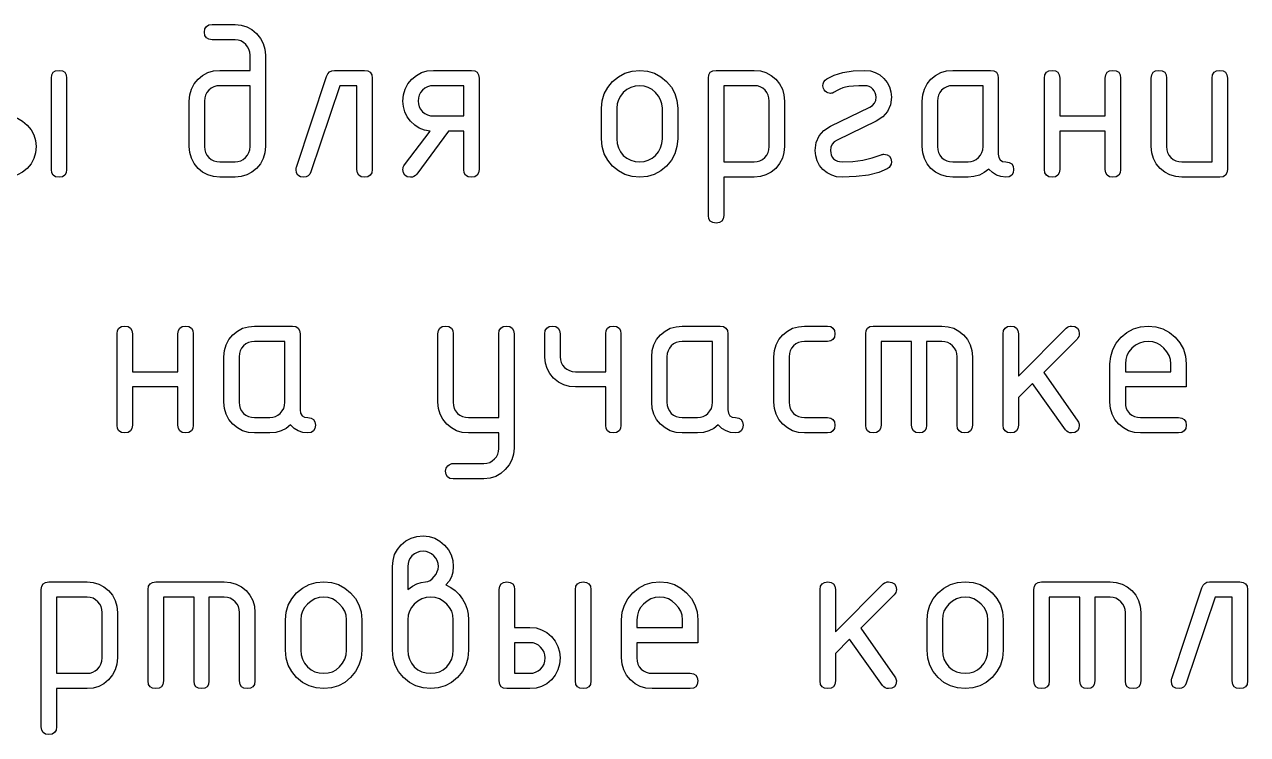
# Model space of a CAD drawing. Header units: millimetres. Extents: x 1 to 1188, y 1 to 840.
# Drawn here: x 1148.96 to 1166.58, y 36.24 to 46.47 of the extents above; entities that cross this region are included whole.
import ezdxf

# ---------------------------------------------------------------- set-up
doc = ezdxf.new("R2010")
doc.units = ezdxf.units.MM
doc.layers.add('GEOMETRY', color=7, linetype='Continuous')
doc.layers.add('TEXT_OUTLINE', color=7, linetype='Continuous')

msp = doc.modelspace()

# ---------------------------------------------------------------- linework, layer by layer
at = {"layer": 'GEOMETRY'}
for points in [[(1151.668, 46.466), (1151.999, 46.466)], [(1151.999, 46.245), (1151.668, 46.245)], [(1151.778, 45.804), (1152.213, 45.804), (1152.213, 46.025)], [(1152.434, 46.025), (1152.434, 44.708)], [(1153.428, 45.804), (1153.863, 45.804)], [(1154.857, 45.804), (1155.402, 45.804)], [(1158.926, 45.804), (1159.477, 45.804)], [(1162.335, 45.804), (1162.881, 45.804)], [(1149.352, 44.377), (1149.352, 45.694)], [(1149.572, 45.694), (1149.572, 44.377)], [(1152.882, 44.41), (1153.317, 45.716)], [(1153.973, 45.694), (1153.973, 44.377)], [(1155.513, 45.694), (1155.513, 44.377)], [(1158.815, 43.715), (1158.815, 45.694)], [(1162.991, 45.694), (1162.991, 44.597)], [(1163.655, 44.377), (1163.655, 45.694)], [(1163.876, 45.694), (1163.876, 45.148), (1164.532, 45.148), (1164.532, 45.694)], [(1164.752, 45.694), (1164.752, 44.377)], [(1165.195, 44.708), (1165.195, 45.694)], [(1165.415, 45.694), (1165.415, 44.708)], [(1165.636, 44.487), (1166.071, 44.487), (1166.071, 45.694)], [(1166.292, 45.694), (1166.292, 44.377)], [(1152.213, 44.708), (1152.213, 45.584), (1151.778, 45.584)], [(1153.753, 44.377), (1153.753, 45.584), (1153.505, 45.584), (1153.091, 44.344)], [(1154.857, 45.148), (1155.292, 45.148), (1155.292, 45.584), (1154.857, 45.584)], [(1159.036, 45.584), (1159.036, 44.487), (1159.477, 44.487)], [(1159.477, 45.584), (1159.036, 45.584)], [(1162.771, 45.584), (1162.335, 45.584)], [(1162.771, 44.708), (1162.771, 45.584)], [(1151.337, 44.708), (1151.337, 45.363)], [(1151.558, 45.363), (1151.558, 44.708)], [(1159.692, 44.708), (1159.692, 45.363)], [(1159.912, 45.363), (1159.912, 44.708)], [(1160.575, 45), (1161.143, 45.275)], [(1161.894, 44.708), (1161.894, 45.363)], [(1162.115, 45.363), (1162.115, 44.708)], [(1157.276, 44.818), (1157.276, 45.259)], [(1157.497, 45.259), (1157.497, 44.818)], [(1158.153, 44.818), (1158.153, 45.259)], [(1158.373, 45.259), (1158.373, 44.818)], [(1154.438, 44.443), (1154.807, 44.928)], [(1155.292, 44.377), (1155.292, 44.928), (1155.072, 44.928), (1154.614, 44.311)], [(1161.231, 45.071), (1160.669, 44.801)], [(1163.876, 44.928), (1163.876, 44.377)], [(1164.532, 44.377), (1164.532, 44.928), (1163.876, 44.928)], [(1151.778, 44.487), (1151.999, 44.487)], [(1162.335, 44.487), (1162.556, 44.487)], [(1151.999, 44.267), (1151.778, 44.267)], [(1159.477, 44.267), (1159.036, 44.267), (1159.036, 43.715)], [(1162.556, 44.267), (1162.335, 44.267)], [(1166.182, 44.267), (1165.636, 44.267)], [(1152.279, 42.121), (1152.825, 42.121)], [(1158.44, 42.121), (1158.986, 42.121)], [(1160.201, 42.121), (1160.532, 42.121)], [(1161.191, 42.121), (1162.178, 42.121)], [(1150.299, 40.694), (1150.299, 42.011)], [(1150.519, 42.011), (1150.519, 41.465), (1151.175, 41.465), (1151.175, 42.011)], [(1151.395, 42.011), (1151.395, 40.694)], [(1152.935, 42.011), (1152.935, 40.914)], [(1154.92, 41.025), (1154.92, 42.011)], [(1155.141, 42.011), (1155.141, 41.025)], [(1155.361, 40.804), (1155.797, 40.804), (1155.797, 42.011)], [(1156.017, 42.011), (1156.017, 40.363)], [(1156.459, 41.675), (1156.459, 42.011)], [(1156.68, 42.011), (1156.68, 41.68)], [(1156.9, 41.465), (1157.336, 41.465), (1157.336, 42.011)], [(1157.556, 42.011), (1157.556, 40.694)], [(1159.096, 42.011), (1159.096, 40.914)], [(1161.081, 40.694), (1161.081, 42.011)], [(1163.061, 40.694), (1163.061, 42.011)], [(1163.281, 41.399), (1163.97, 42.094)], [(1163.281, 42.011), (1163.281, 41.399)], [(1164.125, 41.934), (1163.645, 41.454), (1164.136, 40.754)], [(1152.714, 41.901), (1152.279, 41.901)], [(1152.714, 41.025), (1152.714, 41.901)], [(1158.875, 41.901), (1158.44, 41.901)], [(1158.875, 41.025), (1158.875, 41.901)], [(1160.532, 41.901), (1160.201, 41.901)], [(1161.742, 40.694), (1161.742, 41.901), (1161.302, 41.901), (1161.302, 40.694)], [(1162.178, 41.901), (1161.957, 41.901), (1161.957, 40.694)], [(1151.838, 41.025), (1151.838, 41.68)], [(1152.058, 41.68), (1152.058, 41.025)], [(1157.999, 41.025), (1157.999, 41.68)], [(1158.219, 41.68), (1158.219, 41.025)], [(1159.76, 41.025), (1159.76, 41.68)], [(1159.981, 41.68), (1159.981, 41.025)], [(1162.398, 40.694), (1162.398, 41.68)], [(1162.619, 41.68), (1162.619, 40.694)], [(1164.6, 41.025), (1164.6, 41.576)], [(1164.821, 41.576), (1164.821, 41.465), (1165.477, 41.465), (1165.477, 41.576)], [(1165.697, 41.576), (1165.697, 41.245), (1164.821, 41.245)], [(1150.519, 41.245), (1150.519, 40.694)], [(1151.175, 40.694), (1151.175, 41.245), (1150.519, 41.245)], [(1157.336, 40.694), (1157.336, 41.245), (1156.9, 41.245)], [(1163.959, 40.628), (1163.485, 41.295), (1163.281, 41.091), (1163.281, 40.694)], [(1164.821, 41.245), (1164.821, 41.025)], [(1152.279, 40.804), (1152.499, 40.804)], [(1158.44, 40.804), (1158.66, 40.804)], [(1160.201, 40.804), (1160.532, 40.804)], [(1165.041, 40.804), (1165.587, 40.804)], [(1152.499, 40.584), (1152.279, 40.584)], [(1155.797, 40.358), (1155.797, 40.584), (1155.361, 40.584)], [(1158.66, 40.584), (1158.44, 40.584)], [(1160.532, 40.584), (1160.201, 40.584)], [(1165.587, 40.584), (1165.041, 40.584)], [(1155.141, 40.143), (1155.582, 40.143)], [(1155.582, 39.922), (1155.141, 39.922)], [(1154.265, 37.452), (1154.265, 38.659)], [(1154.485, 38.659), (1154.485, 38.328)], [(1149.317, 38.438), (1149.868, 38.438)], [(1150.856, 38.438), (1151.843, 38.438)], [(1160.646, 37.716), (1161.335, 38.411)], [(1163.615, 38.438), (1164.601, 38.438)], [(1166.035, 38.438), (1166.471, 38.438)], [(1149.206, 36.349), (1149.206, 38.328)], [(1150.746, 37.011), (1150.746, 38.328)], [(1155.804, 37.011), (1155.804, 38.328)], [(1156.025, 38.328), (1156.025, 37.782), (1156.245, 37.782)], [(1156.901, 37.011), (1156.901, 38.328)], [(1157.122, 38.328), (1157.122, 37.011)], [(1160.426, 37.011), (1160.426, 38.328)], [(1160.646, 38.328), (1160.646, 37.716)], [(1161.49, 38.251), (1161.01, 37.771), (1161.501, 37.071)], [(1163.504, 37.011), (1163.504, 38.328)], [(1165.49, 37.044), (1165.925, 38.35)], [(1166.581, 38.328), (1166.581, 37.011)], [(1149.427, 38.218), (1149.427, 37.121), (1149.868, 37.121)], [(1149.868, 38.218), (1149.427, 38.218)], [(1151.407, 37.011), (1151.407, 38.218), (1150.966, 38.218), (1150.966, 37.011)], [(1151.843, 38.218), (1151.622, 38.218), (1151.622, 37.011)], [(1164.166, 37.011), (1164.166, 38.218), (1163.725, 38.218), (1163.725, 37.011)], [(1164.601, 38.218), (1164.381, 38.218), (1164.381, 37.011)], [(1166.361, 37.011), (1166.361, 38.218), (1166.113, 38.218), (1165.699, 36.978)], [(1150.083, 37.342), (1150.083, 37.997)], [(1150.303, 37.997), (1150.303, 37.342)], [(1152.063, 37.011), (1152.063, 37.997)], [(1152.284, 37.997), (1152.284, 37.011)], [(1152.725, 37.452), (1152.725, 37.893)], [(1152.946, 37.893), (1152.946, 37.452)], [(1153.602, 37.452), (1153.602, 37.893)], [(1153.822, 37.893), (1153.822, 37.452)], [(1154.485, 37.893), (1154.485, 37.452)], [(1155.141, 37.452), (1155.141, 37.893)], [(1155.362, 37.893), (1155.362, 37.452)], [(1157.565, 37.342), (1157.565, 37.893)], [(1157.786, 37.893), (1157.786, 37.782), (1158.442, 37.782), (1158.442, 37.893)], [(1158.662, 37.893), (1158.662, 37.562), (1157.786, 37.562)], [(1161.965, 37.452), (1161.965, 37.893)], [(1162.186, 37.893), (1162.186, 37.452)], [(1162.842, 37.452), (1162.842, 37.893)], [(1163.062, 37.893), (1163.062, 37.452)], [(1164.822, 37.011), (1164.822, 37.997)], [(1165.042, 37.997), (1165.042, 37.011)], [(1156.245, 37.562), (1156.025, 37.562), (1156.025, 37.121), (1156.245, 37.121)], [(1157.786, 37.562), (1157.786, 37.342)], [(1161.324, 36.945), (1160.85, 37.612), (1160.646, 37.408), (1160.646, 37.011)], [(1158.006, 37.121), (1158.552, 37.121)], [(1149.868, 36.901), (1149.427, 36.901), (1149.427, 36.349)], [(1156.245, 36.901), (1155.914, 36.901)], [(1158.552, 36.901), (1158.006, 36.901)]]:
    msp.add_lwpolyline(points, dxfattribs=at)
at = {"layer": 'TEXT_OUTLINE'}
for points in [[(1151.558, 46.356), (1151.564, 46.404), (1151.585, 46.438), (1151.619, 46.459), (1151.668, 46.466)], [(1151.668, 46.245), (1151.619, 46.252), (1151.585, 46.273), (1151.564, 46.307), (1151.558, 46.356)], [(1151.999, 46.466), (1152.086, 46.458), (1152.166, 46.433), (1152.24, 46.391), (1152.307, 46.334)], [(1152.307, 46.334), (1152.362, 46.266), (1152.402, 46.193), (1152.426, 46.112), (1152.434, 46.025)], [(1152.153, 46.179), (1152.12, 46.208), (1152.083, 46.229), (1152.043, 46.241), (1151.999, 46.245)], [(1152.213, 46.025), (1152.21, 46.069), (1152.198, 46.11), (1152.179, 46.146), (1152.153, 46.179)], [(1149.352, 45.694), (1149.359, 45.742), (1149.379, 45.777), (1149.413, 45.797), (1149.462, 45.804)], [(1149.462, 45.804), (1149.51, 45.797), (1149.545, 45.777), (1149.565, 45.742), (1149.572, 45.694)], [(1151.464, 45.678), (1151.531, 45.733), (1151.605, 45.773), (1151.688, 45.796), (1151.778, 45.804)], [(1153.317, 45.716), (1153.334, 45.754), (1153.359, 45.782), (1153.39, 45.799), (1153.428, 45.804)], [(1153.863, 45.804), (1153.911, 45.797), (1153.946, 45.777), (1153.966, 45.742), (1153.973, 45.694)], [(1154.543, 45.678), (1154.61, 45.733), (1154.684, 45.773), (1154.767, 45.796), (1154.857, 45.804)], [(1155.402, 45.804), (1155.451, 45.797), (1155.485, 45.777), (1155.506, 45.742), (1155.513, 45.694)], [(1157.436, 45.645), (1157.52, 45.714), (1157.614, 45.764), (1157.716, 45.794), (1157.827, 45.804)], [(1157.827, 45.804), (1157.938, 45.794), (1158.039, 45.764), (1158.131, 45.714), (1158.213, 45.645)], [(1158.815, 45.694), (1158.822, 45.742), (1158.843, 45.777), (1158.877, 45.797), (1158.926, 45.804)], [(1159.477, 45.804), (1159.564, 45.796), (1159.645, 45.773), (1159.718, 45.733), (1159.786, 45.678)], [(1160.52, 45.683), (1160.627, 45.736), (1160.754, 45.774), (1160.902, 45.797), (1161.071, 45.804)], [(1161.071, 45.804), (1161.148, 45.797), (1161.218, 45.776), (1161.283, 45.739), (1161.342, 45.689)], [(1162.021, 45.678), (1162.088, 45.733), (1162.163, 45.773), (1162.245, 45.796), (1162.335, 45.804)], [(1162.881, 45.804), (1162.929, 45.797), (1162.963, 45.777), (1162.984, 45.742), (1162.991, 45.694)], [(1163.655, 45.694), (1163.662, 45.742), (1163.683, 45.777), (1163.717, 45.797), (1163.766, 45.804)], [(1163.766, 45.804), (1163.814, 45.797), (1163.848, 45.777), (1163.869, 45.742), (1163.876, 45.694)], [(1164.532, 45.694), (1164.539, 45.742), (1164.559, 45.777), (1164.594, 45.797), (1164.642, 45.804)], [(1164.642, 45.804), (1164.69, 45.797), (1164.725, 45.777), (1164.745, 45.742), (1164.752, 45.694)], [(1165.195, 45.694), (1165.202, 45.742), (1165.222, 45.777), (1165.256, 45.797), (1165.305, 45.804)], [(1165.305, 45.804), (1165.353, 45.797), (1165.388, 45.777), (1165.408, 45.742), (1165.415, 45.694)], [(1166.071, 45.694), (1166.078, 45.742), (1166.099, 45.777), (1166.133, 45.797), (1166.182, 45.804)], [(1166.182, 45.804), (1166.23, 45.797), (1166.264, 45.777), (1166.285, 45.742), (1166.292, 45.694)], [(1151.337, 45.363), (1151.345, 45.453), (1151.368, 45.535), (1151.408, 45.61), (1151.464, 45.678)], [(1154.416, 45.363), (1154.424, 45.453), (1154.447, 45.535), (1154.487, 45.61), (1154.543, 45.678)], [(1157.276, 45.259), (1157.286, 45.367), (1157.316, 45.468), (1157.366, 45.56), (1157.436, 45.645)], [(1158.213, 45.645), (1158.283, 45.562), (1158.333, 45.471), (1158.363, 45.37), (1158.373, 45.259)], [(1159.786, 45.678), (1159.841, 45.61), (1159.881, 45.535), (1159.904, 45.453), (1159.912, 45.363)], [(1160.465, 45.584), (1160.468, 45.613), (1160.479, 45.639), (1160.496, 45.662), (1160.52, 45.683)], [(1161.342, 45.689), (1161.39, 45.63), (1161.424, 45.566), (1161.445, 45.495), (1161.452, 45.419)], [(1161.894, 45.363), (1161.902, 45.453), (1161.926, 45.535), (1161.965, 45.61), (1162.021, 45.678)], [(1151.618, 45.518), (1151.591, 45.485), (1151.572, 45.448), (1151.561, 45.408), (1151.558, 45.363)], [(1151.778, 45.584), (1151.733, 45.58), (1151.691, 45.567), (1151.653, 45.547), (1151.618, 45.518)], [(1154.697, 45.518), (1154.67, 45.485), (1154.651, 45.448), (1154.64, 45.408), (1154.636, 45.363)], [(1154.857, 45.584), (1154.811, 45.58), (1154.77, 45.567), (1154.732, 45.547), (1154.697, 45.518)], [(1157.59, 45.485), (1157.549, 45.435), (1157.52, 45.381), (1157.502, 45.322), (1157.497, 45.259)], [(1157.827, 45.584), (1157.761, 45.578), (1157.699, 45.559), (1157.642, 45.528), (1157.59, 45.485)], [(1158.053, 45.485), (1158.004, 45.528), (1157.95, 45.559), (1157.891, 45.578), (1157.827, 45.584)], [(1158.153, 45.259), (1158.146, 45.322), (1158.128, 45.381), (1158.097, 45.435), (1158.053, 45.485)], [(1159.631, 45.518), (1159.598, 45.547), (1159.562, 45.567), (1159.521, 45.58), (1159.477, 45.584)], [(1159.692, 45.363), (1159.688, 45.408), (1159.677, 45.448), (1159.658, 45.485), (1159.631, 45.518)], [(1160.498, 45.507), (1160.484, 45.526), (1160.473, 45.545), (1160.467, 45.564), (1160.465, 45.584)], [(1160.575, 45.474), (1160.554, 45.476), (1160.534, 45.482), (1160.515, 45.492), (1160.498, 45.507)], [(1160.625, 45.49), (1160.613, 45.483), (1160.601, 45.478), (1160.589, 45.475), (1160.575, 45.474)], [(1160.79, 45.562), (1160.751, 45.551), (1160.71, 45.535), (1160.668, 45.515), (1160.625, 45.49)], [(1161.071, 45.584), (1160.981, 45.582), (1160.904, 45.578), (1160.84, 45.571), (1160.79, 45.562)], [(1161.182, 45.534), (1161.158, 45.556), (1161.132, 45.572), (1161.103, 45.581), (1161.071, 45.584)], [(1161.231, 45.419), (1161.228, 45.452), (1161.219, 45.483), (1161.203, 45.51), (1161.182, 45.534)], [(1162.175, 45.518), (1162.148, 45.485), (1162.13, 45.448), (1162.118, 45.408), (1162.115, 45.363)], [(1162.335, 45.584), (1162.29, 45.58), (1162.248, 45.567), (1162.21, 45.547), (1162.175, 45.518)], [(1154.526, 45.071), (1154.477, 45.137), (1154.443, 45.208), (1154.423, 45.283), (1154.416, 45.363)], [(1154.636, 45.363), (1154.64, 45.321), (1154.651, 45.281), (1154.67, 45.244), (1154.697, 45.209)], [(1161.143, 45.275), (1161.181, 45.301), (1161.209, 45.333), (1161.226, 45.372), (1161.231, 45.419)], [(1161.452, 45.419), (1161.438, 45.308), (1161.396, 45.213), (1161.327, 45.134), (1161.231, 45.071)], [(1148.696, 45.148), (1148.783, 45.14), (1148.864, 45.115), (1148.937, 45.074), (1149.005, 45.016)], [(1154.697, 45.209), (1154.732, 45.182), (1154.77, 45.163), (1154.811, 45.152), (1154.857, 45.148)], [(1149.005, 45.016), (1149.06, 44.949), (1149.099, 44.875), (1149.123, 44.795), (1149.131, 44.708)], [(1154.807, 44.928), (1154.725, 44.945), (1154.651, 44.974), (1154.585, 45.017), (1154.526, 45.071)], [(1160.355, 44.652), (1160.369, 44.765), (1160.41, 44.86), (1160.479, 44.938), (1160.575, 45)], [(1157.436, 44.426), (1157.366, 44.511), (1157.316, 44.604), (1157.286, 44.706), (1157.276, 44.818)], [(1157.497, 44.818), (1157.502, 44.751), (1157.52, 44.689), (1157.549, 44.633), (1157.59, 44.581)], [(1158.053, 44.581), (1158.097, 44.633), (1158.128, 44.689), (1158.146, 44.751), (1158.153, 44.818)], [(1158.373, 44.818), (1158.363, 44.706), (1158.333, 44.604), (1158.283, 44.511), (1158.213, 44.426)], [(1160.669, 44.801), (1160.628, 44.775), (1160.598, 44.741), (1160.581, 44.7), (1160.575, 44.652)], [(1149.131, 44.708), (1149.123, 44.617), (1149.099, 44.535), (1149.06, 44.46), (1149.005, 44.393)], [(1151.464, 44.393), (1151.408, 44.463), (1151.368, 44.538), (1151.345, 44.62), (1151.337, 44.708)], [(1151.558, 44.708), (1151.561, 44.662), (1151.572, 44.62), (1151.591, 44.582), (1151.618, 44.548)], [(1152.147, 44.548), (1152.176, 44.582), (1152.197, 44.62), (1152.209, 44.662), (1152.213, 44.708)], [(1152.434, 44.708), (1152.426, 44.617), (1152.402, 44.535), (1152.362, 44.46), (1152.307, 44.393)], [(1157.59, 44.581), (1157.642, 44.539), (1157.699, 44.51), (1157.761, 44.493), (1157.827, 44.487)], [(1157.827, 44.487), (1157.891, 44.493), (1157.95, 44.51), (1158.004, 44.539), (1158.053, 44.581)], [(1159.626, 44.548), (1159.655, 44.582), (1159.675, 44.62), (1159.688, 44.662), (1159.692, 44.708)], [(1159.912, 44.708), (1159.904, 44.62), (1159.881, 44.538), (1159.841, 44.463), (1159.786, 44.393)], [(1160.465, 44.377), (1160.416, 44.437), (1160.382, 44.503), (1160.362, 44.575), (1160.355, 44.652)], [(1160.575, 44.652), (1160.578, 44.618), (1160.586, 44.586), (1160.6, 44.557), (1160.619, 44.531)], [(1160.741, 44.487), (1160.895, 44.493), (1161.04, 44.512), (1161.176, 44.543), (1161.303, 44.586)], [(1161.303, 44.586), (1161.313, 44.591), (1161.323, 44.594), (1161.333, 44.597), (1161.342, 44.597)], [(1161.342, 44.597), (1161.39, 44.59), (1161.424, 44.57), (1161.445, 44.535), (1161.452, 44.487)], [(1162.021, 44.393), (1161.965, 44.46), (1161.926, 44.535), (1161.902, 44.617), (1161.894, 44.708)], [(1162.115, 44.708), (1162.118, 44.662), (1162.13, 44.62), (1162.148, 44.582), (1162.175, 44.548)], [(1162.705, 44.548), (1162.733, 44.582), (1162.754, 44.62), (1162.767, 44.662), (1162.771, 44.708)], [(1162.991, 44.597), (1162.998, 44.549), (1163.018, 44.514), (1163.053, 44.494), (1163.101, 44.487)], [(1165.322, 44.393), (1165.266, 44.46), (1165.226, 44.535), (1165.203, 44.617), (1165.195, 44.708)], [(1165.415, 44.708), (1165.419, 44.662), (1165.43, 44.62), (1165.449, 44.582), (1165.476, 44.548)], [(1151.618, 44.548), (1151.653, 44.521), (1151.691, 44.502), (1151.733, 44.491), (1151.778, 44.487)], [(1151.999, 44.487), (1152.04, 44.491), (1152.079, 44.502), (1152.115, 44.521), (1152.147, 44.548)], [(1152.876, 44.377), (1152.877, 44.387), (1152.878, 44.395), (1152.879, 44.403), (1152.882, 44.41)], [(1154.416, 44.377), (1154.417, 44.395), (1154.421, 44.412), (1154.428, 44.428), (1154.438, 44.443)], [(1157.827, 44.267), (1157.716, 44.276), (1157.614, 44.306), (1157.52, 44.356), (1157.436, 44.426)], [(1158.213, 44.426), (1158.129, 44.356), (1158.036, 44.306), (1157.936, 44.276), (1157.827, 44.267)], [(1159.477, 44.487), (1159.519, 44.491), (1159.558, 44.502), (1159.593, 44.521), (1159.626, 44.548)], [(1160.619, 44.531), (1160.646, 44.511), (1160.674, 44.498), (1160.706, 44.49), (1160.741, 44.487)], [(1161.452, 44.487), (1161.448, 44.456), (1161.436, 44.429), (1161.417, 44.406), (1161.391, 44.388)], [(1162.175, 44.548), (1162.21, 44.521), (1162.248, 44.502), (1162.29, 44.491), (1162.335, 44.487)], [(1162.556, 44.487), (1162.598, 44.491), (1162.636, 44.502), (1162.672, 44.521), (1162.705, 44.548)], [(1163.101, 44.487), (1163.149, 44.48), (1163.184, 44.459), (1163.205, 44.425), (1163.212, 44.377)], [(1165.476, 44.548), (1165.511, 44.521), (1165.549, 44.502), (1165.59, 44.491), (1165.636, 44.487)], [(1149.005, 44.393), (1148.937, 44.337), (1148.864, 44.298), (1148.783, 44.274), (1148.696, 44.267)], [(1149.462, 44.267), (1149.413, 44.273), (1149.379, 44.294), (1149.359, 44.328), (1149.352, 44.377)], [(1149.572, 44.377), (1149.565, 44.328), (1149.545, 44.294), (1149.51, 44.273), (1149.462, 44.267)], [(1151.778, 44.267), (1151.688, 44.274), (1151.605, 44.298), (1151.531, 44.337), (1151.464, 44.393)], [(1152.307, 44.393), (1152.24, 44.337), (1152.166, 44.298), (1152.086, 44.274), (1151.999, 44.267)], [(1152.987, 44.267), (1152.938, 44.273), (1152.904, 44.294), (1152.883, 44.328), (1152.876, 44.377)], [(1153.091, 44.344), (1153.074, 44.31), (1153.051, 44.286), (1153.022, 44.271), (1152.987, 44.267)], [(1153.863, 44.267), (1153.814, 44.273), (1153.78, 44.294), (1153.76, 44.328), (1153.753, 44.377)], [(1153.973, 44.377), (1153.966, 44.328), (1153.946, 44.294), (1153.911, 44.273), (1153.863, 44.267)], [(1154.526, 44.267), (1154.477, 44.273), (1154.443, 44.294), (1154.423, 44.328), (1154.416, 44.377)], [(1154.614, 44.311), (1154.596, 44.291), (1154.575, 44.277), (1154.552, 44.269), (1154.526, 44.267)], [(1155.402, 44.267), (1155.354, 44.273), (1155.319, 44.294), (1155.299, 44.328), (1155.292, 44.377)], [(1155.513, 44.377), (1155.506, 44.328), (1155.485, 44.294), (1155.451, 44.273), (1155.402, 44.267)], [(1159.786, 44.393), (1159.718, 44.337), (1159.645, 44.298), (1159.564, 44.274), (1159.477, 44.267)], [(1160.741, 44.267), (1160.663, 44.273), (1160.592, 44.294), (1160.526, 44.328), (1160.465, 44.377)], [(1161.391, 44.388), (1161.272, 44.335), (1161.123, 44.297), (1160.946, 44.274), (1160.741, 44.267)], [(1162.335, 44.267), (1162.245, 44.274), (1162.163, 44.298), (1162.088, 44.337), (1162.021, 44.393)], [(1162.853, 44.382), (1162.789, 44.332), (1162.718, 44.295), (1162.64, 44.274), (1162.556, 44.267)], [(1163.101, 44.267), (1163.03, 44.274), (1162.965, 44.295), (1162.906, 44.332), (1162.853, 44.382)], [(1163.212, 44.377), (1163.205, 44.328), (1163.184, 44.294), (1163.149, 44.273), (1163.101, 44.267)], [(1163.766, 44.267), (1163.717, 44.273), (1163.683, 44.294), (1163.662, 44.328), (1163.655, 44.377)], [(1163.876, 44.377), (1163.869, 44.328), (1163.848, 44.294), (1163.814, 44.273), (1163.766, 44.267)], [(1164.642, 44.267), (1164.594, 44.273), (1164.559, 44.294), (1164.539, 44.328), (1164.532, 44.377)], [(1164.752, 44.377), (1164.745, 44.328), (1164.725, 44.294), (1164.69, 44.273), (1164.642, 44.267)], [(1165.636, 44.267), (1165.546, 44.274), (1165.463, 44.298), (1165.389, 44.337), (1165.322, 44.393)], [(1166.292, 44.377), (1166.285, 44.328), (1166.264, 44.294), (1166.23, 44.273), (1166.182, 44.267)], [(1158.926, 43.605), (1158.877, 43.612), (1158.843, 43.633), (1158.822, 43.667), (1158.815, 43.715)], [(1159.036, 43.715), (1159.029, 43.667), (1159.008, 43.633), (1158.974, 43.612), (1158.926, 43.605)], [(1150.299, 42.011), (1150.305, 42.059), (1150.326, 42.094), (1150.36, 42.114), (1150.409, 42.121)], [(1150.409, 42.121), (1150.457, 42.114), (1150.491, 42.094), (1150.512, 42.059), (1150.519, 42.011)], [(1151.175, 42.011), (1151.182, 42.059), (1151.202, 42.094), (1151.237, 42.114), (1151.285, 42.121)], [(1151.285, 42.121), (1151.333, 42.114), (1151.368, 42.094), (1151.389, 42.059), (1151.395, 42.011)], [(1151.965, 41.995), (1152.032, 42.05), (1152.106, 42.09), (1152.189, 42.113), (1152.279, 42.121)], [(1152.825, 42.121), (1152.873, 42.114), (1152.907, 42.094), (1152.928, 42.059), (1152.935, 42.011)], [(1154.92, 42.011), (1154.927, 42.059), (1154.947, 42.094), (1154.982, 42.114), (1155.03, 42.121)], [(1155.03, 42.121), (1155.078, 42.114), (1155.113, 42.094), (1155.134, 42.059), (1155.141, 42.011)], [(1155.797, 42.011), (1155.803, 42.059), (1155.824, 42.094), (1155.858, 42.114), (1155.907, 42.121)], [(1155.907, 42.121), (1155.955, 42.114), (1155.989, 42.094), (1156.01, 42.059), (1156.017, 42.011)], [(1156.459, 42.011), (1156.466, 42.059), (1156.487, 42.094), (1156.521, 42.114), (1156.57, 42.121)], [(1156.57, 42.121), (1156.618, 42.114), (1156.652, 42.094), (1156.673, 42.059), (1156.68, 42.011)], [(1157.336, 42.011), (1157.343, 42.059), (1157.363, 42.094), (1157.398, 42.114), (1157.446, 42.121)], [(1157.446, 42.121), (1157.494, 42.114), (1157.529, 42.094), (1157.549, 42.059), (1157.556, 42.011)], [(1158.126, 41.995), (1158.193, 42.05), (1158.267, 42.09), (1158.35, 42.113), (1158.44, 42.121)], [(1158.986, 42.121), (1159.034, 42.114), (1159.068, 42.094), (1159.089, 42.059), (1159.096, 42.011)], [(1159.887, 41.995), (1159.954, 42.05), (1160.028, 42.09), (1160.111, 42.113), (1160.201, 42.121)], [(1160.532, 42.121), (1160.577, 42.114), (1160.61, 42.094), (1160.63, 42.059), (1160.637, 42.011)], [(1161.081, 42.011), (1161.088, 42.059), (1161.108, 42.094), (1161.143, 42.114), (1161.191, 42.121)], [(1162.178, 42.121), (1162.267, 42.113), (1162.35, 42.09), (1162.424, 42.05), (1162.492, 41.995)], [(1163.061, 42.011), (1163.067, 42.059), (1163.088, 42.094), (1163.122, 42.114), (1163.171, 42.121)], [(1163.171, 42.121), (1163.219, 42.114), (1163.253, 42.094), (1163.274, 42.059), (1163.281, 42.011)], [(1163.97, 42.094), (1163.987, 42.106), (1164.006, 42.114), (1164.026, 42.12), (1164.047, 42.121)], [(1164.047, 42.121), (1164.095, 42.114), (1164.13, 42.094), (1164.151, 42.059), (1164.158, 42.011)], [(1164.76, 41.962), (1164.844, 42.031), (1164.938, 42.081), (1165.04, 42.111), (1165.151, 42.121)], [(1165.151, 42.121), (1165.262, 42.111), (1165.363, 42.081), (1165.455, 42.031), (1165.537, 41.962)], [(1151.838, 41.68), (1151.846, 41.77), (1151.869, 41.852), (1151.909, 41.927), (1151.965, 41.995)], [(1157.999, 41.68), (1158.007, 41.77), (1158.03, 41.852), (1158.07, 41.927), (1158.126, 41.995)], [(1159.76, 41.68), (1159.768, 41.77), (1159.791, 41.852), (1159.831, 41.927), (1159.887, 41.995)], [(1160.637, 42.011), (1160.63, 41.963), (1160.61, 41.928), (1160.577, 41.908), (1160.532, 41.901)], [(1162.492, 41.995), (1162.547, 41.927), (1162.587, 41.852), (1162.611, 41.77), (1162.619, 41.68)], [(1164.158, 42.011), (1164.156, 41.989), (1164.149, 41.97), (1164.139, 41.951), (1164.125, 41.934)], [(1164.6, 41.576), (1164.61, 41.684), (1164.64, 41.785), (1164.69, 41.877), (1164.76, 41.962)], [(1165.537, 41.962), (1165.607, 41.879), (1165.657, 41.788), (1165.687, 41.687), (1165.697, 41.576)], [(1152.119, 41.835), (1152.092, 41.802), (1152.073, 41.765), (1152.062, 41.725), (1152.058, 41.68)], [(1152.279, 41.901), (1152.233, 41.897), (1152.192, 41.884), (1152.154, 41.864), (1152.119, 41.835)], [(1158.28, 41.835), (1158.253, 41.802), (1158.234, 41.765), (1158.223, 41.725), (1158.219, 41.68)], [(1158.44, 41.901), (1158.394, 41.897), (1158.353, 41.884), (1158.315, 41.864), (1158.28, 41.835)], [(1160.041, 41.835), (1160.014, 41.802), (1159.995, 41.765), (1159.984, 41.725), (1159.981, 41.68)], [(1160.201, 41.901), (1160.156, 41.897), (1160.114, 41.884), (1160.076, 41.864), (1160.041, 41.835)], [(1162.332, 41.835), (1162.299, 41.864), (1162.263, 41.884), (1162.222, 41.897), (1162.178, 41.901)], [(1162.398, 41.68), (1162.394, 41.725), (1162.382, 41.765), (1162.361, 41.802), (1162.332, 41.835)], [(1164.914, 41.802), (1164.873, 41.752), (1164.844, 41.698), (1164.826, 41.639), (1164.821, 41.576)], [(1165.151, 41.901), (1165.085, 41.895), (1165.023, 41.876), (1164.966, 41.845), (1164.914, 41.802)], [(1165.377, 41.802), (1165.328, 41.845), (1165.274, 41.876), (1165.215, 41.895), (1165.151, 41.901)], [(1165.477, 41.576), (1165.47, 41.639), (1165.452, 41.698), (1165.421, 41.752), (1165.377, 41.802)], [(1156.586, 41.372), (1156.53, 41.438), (1156.491, 41.51), (1156.467, 41.589), (1156.459, 41.675)], [(1156.68, 41.68), (1156.684, 41.638), (1156.695, 41.598), (1156.714, 41.561), (1156.741, 41.526)], [(1156.741, 41.526), (1156.775, 41.499), (1156.813, 41.48), (1156.855, 41.469), (1156.9, 41.465)], [(1156.9, 41.245), (1156.813, 41.253), (1156.731, 41.276), (1156.656, 41.316), (1156.586, 41.372)], [(1151.965, 40.71), (1151.909, 40.777), (1151.869, 40.852), (1151.846, 40.934), (1151.838, 41.025)], [(1152.058, 41.025), (1152.062, 40.979), (1152.073, 40.937), (1152.092, 40.899), (1152.119, 40.865)], [(1152.648, 40.865), (1152.677, 40.899), (1152.698, 40.937), (1152.71, 40.979), (1152.714, 41.025)], [(1152.935, 40.914), (1152.942, 40.866), (1152.962, 40.831), (1152.996, 40.811), (1153.045, 40.804)], [(1155.047, 40.71), (1154.991, 40.78), (1154.951, 40.855), (1154.928, 40.937), (1154.92, 41.025)], [(1155.141, 41.025), (1155.144, 40.979), (1155.155, 40.937), (1155.174, 40.899), (1155.201, 40.865)], [(1158.126, 40.71), (1158.07, 40.777), (1158.03, 40.852), (1158.007, 40.934), (1157.999, 41.025)], [(1158.219, 41.025), (1158.223, 40.979), (1158.234, 40.937), (1158.253, 40.899), (1158.28, 40.865)], [(1158.809, 40.865), (1158.838, 40.899), (1158.859, 40.937), (1158.871, 40.979), (1158.875, 41.025)], [(1159.096, 40.914), (1159.103, 40.866), (1159.123, 40.831), (1159.157, 40.811), (1159.206, 40.804)], [(1159.887, 40.71), (1159.831, 40.777), (1159.791, 40.852), (1159.768, 40.934), (1159.76, 41.025)], [(1159.981, 41.025), (1159.984, 40.979), (1159.995, 40.937), (1160.014, 40.899), (1160.041, 40.865)], [(1164.727, 40.71), (1164.671, 40.777), (1164.631, 40.852), (1164.608, 40.934), (1164.6, 41.025)], [(1164.821, 41.025), (1164.824, 40.979), (1164.835, 40.937), (1164.854, 40.899), (1164.881, 40.865)], [(1152.279, 40.584), (1152.189, 40.591), (1152.106, 40.615), (1152.032, 40.654), (1151.965, 40.71)], [(1152.119, 40.865), (1152.154, 40.838), (1152.192, 40.819), (1152.233, 40.808), (1152.279, 40.804)], [(1152.499, 40.804), (1152.541, 40.808), (1152.58, 40.819), (1152.616, 40.838), (1152.648, 40.865)], [(1152.797, 40.699), (1152.733, 40.649), (1152.662, 40.612), (1152.584, 40.591), (1152.499, 40.584)], [(1153.045, 40.584), (1152.974, 40.591), (1152.909, 40.612), (1152.85, 40.649), (1152.797, 40.699)], [(1153.045, 40.804), (1153.093, 40.797), (1153.128, 40.776), (1153.148, 40.742), (1153.155, 40.694)], [(1155.361, 40.584), (1155.271, 40.591), (1155.188, 40.615), (1155.114, 40.654), (1155.047, 40.71)], [(1155.201, 40.865), (1155.236, 40.838), (1155.274, 40.819), (1155.316, 40.808), (1155.361, 40.804)], [(1158.44, 40.584), (1158.35, 40.591), (1158.267, 40.615), (1158.193, 40.654), (1158.126, 40.71)], [(1158.28, 40.865), (1158.315, 40.838), (1158.353, 40.819), (1158.394, 40.808), (1158.44, 40.804)], [(1158.66, 40.804), (1158.702, 40.808), (1158.741, 40.819), (1158.777, 40.838), (1158.809, 40.865)], [(1158.958, 40.699), (1158.894, 40.649), (1158.823, 40.612), (1158.745, 40.591), (1158.66, 40.584)], [(1159.206, 40.584), (1159.135, 40.591), (1159.07, 40.612), (1159.011, 40.649), (1158.958, 40.699)], [(1159.206, 40.804), (1159.254, 40.797), (1159.289, 40.776), (1159.309, 40.742), (1159.316, 40.694)], [(1160.201, 40.584), (1160.111, 40.591), (1160.028, 40.615), (1159.954, 40.654), (1159.887, 40.71)], [(1160.041, 40.865), (1160.076, 40.838), (1160.114, 40.819), (1160.156, 40.808), (1160.201, 40.804)], [(1160.532, 40.804), (1160.577, 40.797), (1160.61, 40.776), (1160.63, 40.742), (1160.637, 40.694)], [(1164.136, 40.754), (1164.145, 40.74), (1164.152, 40.725), (1164.156, 40.71), (1164.158, 40.694)], [(1165.041, 40.584), (1164.951, 40.591), (1164.868, 40.615), (1164.794, 40.654), (1164.727, 40.71)], [(1164.881, 40.865), (1164.916, 40.838), (1164.954, 40.819), (1164.996, 40.808), (1165.041, 40.804)], [(1165.587, 40.804), (1165.635, 40.797), (1165.669, 40.776), (1165.69, 40.742), (1165.697, 40.694)], [(1150.409, 40.584), (1150.36, 40.59), (1150.326, 40.611), (1150.305, 40.645), (1150.299, 40.694)], [(1150.519, 40.694), (1150.512, 40.645), (1150.491, 40.611), (1150.457, 40.59), (1150.409, 40.584)], [(1151.285, 40.584), (1151.237, 40.59), (1151.202, 40.611), (1151.182, 40.645), (1151.175, 40.694)], [(1151.395, 40.694), (1151.389, 40.645), (1151.368, 40.611), (1151.333, 40.59), (1151.285, 40.584)], [(1153.155, 40.694), (1153.148, 40.645), (1153.128, 40.611), (1153.093, 40.59), (1153.045, 40.584)], [(1157.446, 40.584), (1157.398, 40.59), (1157.363, 40.611), (1157.343, 40.645), (1157.336, 40.694)], [(1157.556, 40.694), (1157.549, 40.645), (1157.529, 40.611), (1157.494, 40.59), (1157.446, 40.584)], [(1159.316, 40.694), (1159.309, 40.645), (1159.289, 40.611), (1159.254, 40.59), (1159.206, 40.584)], [(1160.637, 40.694), (1160.63, 40.645), (1160.61, 40.611), (1160.577, 40.59), (1160.532, 40.584)], [(1161.191, 40.584), (1161.143, 40.59), (1161.108, 40.611), (1161.088, 40.645), (1161.081, 40.694)], [(1161.302, 40.694), (1161.295, 40.645), (1161.274, 40.611), (1161.239, 40.59), (1161.191, 40.584)], [(1161.853, 40.584), (1161.804, 40.59), (1161.77, 40.611), (1161.749, 40.645), (1161.742, 40.694)], [(1161.957, 40.694), (1161.951, 40.645), (1161.931, 40.611), (1161.898, 40.59), (1161.853, 40.584)], [(1162.509, 40.584), (1162.46, 40.59), (1162.426, 40.611), (1162.405, 40.645), (1162.398, 40.694)], [(1162.619, 40.694), (1162.612, 40.645), (1162.591, 40.611), (1162.557, 40.59), (1162.509, 40.584)], [(1163.171, 40.584), (1163.122, 40.59), (1163.088, 40.611), (1163.067, 40.645), (1163.061, 40.694)], [(1163.281, 40.694), (1163.274, 40.645), (1163.253, 40.611), (1163.219, 40.59), (1163.171, 40.584)], [(1164.047, 40.584), (1164.021, 40.586), (1163.998, 40.594), (1163.977, 40.608), (1163.959, 40.628)], [(1164.158, 40.694), (1164.151, 40.645), (1164.13, 40.611), (1164.095, 40.59), (1164.047, 40.584)], [(1165.697, 40.694), (1165.69, 40.645), (1165.669, 40.611), (1165.635, 40.59), (1165.587, 40.584)], [(1155.736, 40.209), (1155.762, 40.241), (1155.781, 40.277), (1155.793, 40.316), (1155.797, 40.358)], [(1156.017, 40.363), (1156.009, 40.276), (1155.985, 40.195), (1155.946, 40.122), (1155.89, 40.054)], [(1155.582, 40.143), (1155.626, 40.147), (1155.666, 40.159), (1155.703, 40.18), (1155.736, 40.209)], [(1155.03, 40.032), (1155.032, 40.054), (1155.039, 40.074), (1155.049, 40.092), (1155.063, 40.11)], [(1155.141, 39.922), (1155.092, 39.929), (1155.058, 39.95), (1155.037, 39.984), (1155.03, 40.032)], [(1155.063, 40.11), (1155.081, 40.124), (1155.099, 40.134), (1155.119, 40.141), (1155.141, 40.143)], [(1155.89, 40.054), (1155.825, 39.997), (1155.752, 39.955), (1155.671, 39.93), (1155.582, 39.922)], [(1154.265, 38.659), (1154.273, 38.748), (1154.296, 38.83), (1154.336, 38.905), (1154.392, 38.973)], [(1154.392, 38.973), (1154.458, 39.028), (1154.533, 39.068), (1154.616, 39.092), (1154.706, 39.1)], [(1154.706, 39.1), (1154.793, 39.092), (1154.874, 39.067), (1154.947, 39.025), (1155.014, 38.968)], [(1155.014, 38.968), (1155.07, 38.9), (1155.109, 38.827), (1155.133, 38.746), (1155.141, 38.659)], [(1154.546, 38.813), (1154.519, 38.78), (1154.5, 38.744), (1154.489, 38.703), (1154.485, 38.659)], [(1154.706, 38.879), (1154.66, 38.875), (1154.619, 38.863), (1154.581, 38.842), (1154.546, 38.813)], [(1154.86, 38.813), (1154.827, 38.842), (1154.791, 38.863), (1154.75, 38.875), (1154.706, 38.879)], [(1154.926, 38.659), (1154.922, 38.703), (1154.91, 38.744), (1154.889, 38.78), (1154.86, 38.813)], [(1154.866, 38.516), (1154.892, 38.551), (1154.911, 38.587), (1154.922, 38.623), (1154.926, 38.659)], [(1155.141, 38.659), (1155.135, 38.58), (1155.115, 38.51), (1155.082, 38.448), (1155.036, 38.394)], [(1149.206, 38.328), (1149.213, 38.376), (1149.234, 38.411), (1149.268, 38.431), (1149.317, 38.438)], [(1149.868, 38.438), (1149.955, 38.43), (1150.036, 38.407), (1150.109, 38.367), (1150.176, 38.312)], [(1150.746, 38.328), (1150.752, 38.376), (1150.773, 38.411), (1150.807, 38.431), (1150.856, 38.438)], [(1151.843, 38.438), (1151.932, 38.43), (1152.014, 38.407), (1152.089, 38.367), (1152.157, 38.312)], [(1152.885, 38.279), (1152.969, 38.348), (1153.063, 38.398), (1153.165, 38.428), (1153.277, 38.438)], [(1153.277, 38.438), (1153.387, 38.428), (1153.489, 38.398), (1153.58, 38.348), (1153.662, 38.279)], [(1154.485, 38.328), (1154.552, 38.376), (1154.617, 38.411), (1154.679, 38.431), (1154.739, 38.438)], [(1154.739, 38.438), (1154.773, 38.443), (1154.806, 38.457), (1154.837, 38.481), (1154.866, 38.516)], [(1155.804, 38.328), (1155.811, 38.376), (1155.831, 38.411), (1155.866, 38.431), (1155.914, 38.438)], [(1155.914, 38.438), (1155.962, 38.431), (1155.997, 38.411), (1156.018, 38.376), (1156.025, 38.328)], [(1156.901, 38.328), (1156.908, 38.376), (1156.928, 38.411), (1156.963, 38.431), (1157.011, 38.438)], [(1157.011, 38.438), (1157.059, 38.431), (1157.094, 38.411), (1157.115, 38.376), (1157.122, 38.328)], [(1157.725, 38.279), (1157.809, 38.348), (1157.903, 38.398), (1158.005, 38.428), (1158.117, 38.438)], [(1158.117, 38.438), (1158.227, 38.428), (1158.329, 38.398), (1158.42, 38.348), (1158.502, 38.279)], [(1160.426, 38.328), (1160.432, 38.376), (1160.453, 38.411), (1160.487, 38.431), (1160.536, 38.438)], [(1160.536, 38.438), (1160.584, 38.431), (1160.618, 38.411), (1160.639, 38.376), (1160.646, 38.328)], [(1161.335, 38.411), (1161.352, 38.423), (1161.371, 38.431), (1161.391, 38.437), (1161.412, 38.438)], [(1161.412, 38.438), (1161.46, 38.431), (1161.495, 38.411), (1161.516, 38.376), (1161.523, 38.328)], [(1162.125, 38.279), (1162.209, 38.348), (1162.303, 38.398), (1162.405, 38.428), (1162.516, 38.438)], [(1162.516, 38.438), (1162.627, 38.428), (1162.728, 38.398), (1162.82, 38.348), (1162.902, 38.279)], [(1163.504, 38.328), (1163.511, 38.376), (1163.532, 38.411), (1163.566, 38.431), (1163.615, 38.438)], [(1164.601, 38.438), (1164.691, 38.43), (1164.773, 38.407), (1164.848, 38.367), (1164.916, 38.312)], [(1165.925, 38.35), (1165.942, 38.388), (1165.966, 38.416), (1165.997, 38.433), (1166.035, 38.438)], [(1166.471, 38.438), (1166.519, 38.431), (1166.553, 38.411), (1166.574, 38.376), (1166.581, 38.328)], [(1150.176, 38.312), (1150.232, 38.244), (1150.271, 38.169), (1150.295, 38.087), (1150.303, 37.997)], [(1152.157, 38.312), (1152.212, 38.244), (1152.252, 38.169), (1152.276, 38.087), (1152.284, 37.997)], [(1152.725, 37.893), (1152.735, 38.001), (1152.765, 38.102), (1152.815, 38.194), (1152.885, 38.279)], [(1153.662, 38.279), (1153.732, 38.196), (1153.782, 38.105), (1153.812, 38.004), (1153.822, 37.893)], [(1155.036, 38.394), (1155.107, 38.358), (1155.17, 38.313), (1155.225, 38.257), (1155.274, 38.19)], [(1157.565, 37.893), (1157.575, 38.001), (1157.605, 38.102), (1157.655, 38.194), (1157.725, 38.279)], [(1158.502, 38.279), (1158.572, 38.196), (1158.622, 38.105), (1158.652, 38.004), (1158.662, 37.893)], [(1161.523, 38.328), (1161.521, 38.306), (1161.514, 38.287), (1161.504, 38.268), (1161.49, 38.251)], [(1161.965, 37.893), (1161.975, 38.001), (1162.005, 38.102), (1162.055, 38.194), (1162.125, 38.279)], [(1162.902, 38.279), (1162.972, 38.196), (1163.022, 38.105), (1163.052, 38.004), (1163.062, 37.893)], [(1164.916, 38.312), (1164.971, 38.244), (1165.01, 38.169), (1165.034, 38.087), (1165.042, 37.997)], [(1150.022, 38.152), (1149.989, 38.181), (1149.953, 38.201), (1149.912, 38.214), (1149.868, 38.218)], [(1150.083, 37.997), (1150.079, 38.042), (1150.067, 38.082), (1150.048, 38.119), (1150.022, 38.152)], [(1151.997, 38.152), (1151.964, 38.181), (1151.928, 38.201), (1151.887, 38.214), (1151.843, 38.218)], [(1152.063, 37.997), (1152.059, 38.042), (1152.047, 38.082), (1152.026, 38.119), (1151.997, 38.152)], [(1153.04, 38.119), (1152.998, 38.069), (1152.969, 38.015), (1152.952, 37.956), (1152.946, 37.893)], [(1153.277, 38.218), (1153.21, 38.212), (1153.148, 38.193), (1153.092, 38.162), (1153.04, 38.119)], [(1153.503, 38.119), (1153.453, 38.162), (1153.399, 38.193), (1153.34, 38.212), (1153.277, 38.218)], [(1153.602, 37.893), (1153.596, 37.956), (1153.577, 38.015), (1153.546, 38.069), (1153.503, 38.119)], [(1154.579, 38.119), (1154.538, 38.069), (1154.508, 38.015), (1154.491, 37.956), (1154.485, 37.893)], [(1154.816, 38.218), (1154.749, 38.212), (1154.688, 38.193), (1154.631, 38.162), (1154.579, 38.119)], [(1155.048, 38.119), (1154.997, 38.162), (1154.942, 38.193), (1154.882, 38.212), (1154.816, 38.218)], [(1155.141, 37.893), (1155.135, 37.956), (1155.118, 38.015), (1155.088, 38.069), (1155.048, 38.119)], [(1155.274, 38.19), (1155.312, 38.12), (1155.339, 38.047), (1155.356, 37.971), (1155.362, 37.893)], [(1157.88, 38.119), (1157.838, 38.069), (1157.809, 38.015), (1157.792, 37.956), (1157.786, 37.893)], [(1158.117, 38.218), (1158.05, 38.212), (1157.988, 38.193), (1157.932, 38.162), (1157.88, 38.119)], [(1158.343, 38.119), (1158.293, 38.162), (1158.239, 38.193), (1158.18, 38.212), (1158.117, 38.218)], [(1158.442, 37.893), (1158.436, 37.956), (1158.417, 38.015), (1158.386, 38.069), (1158.343, 38.119)], [(1162.279, 38.119), (1162.238, 38.069), (1162.209, 38.015), (1162.191, 37.956), (1162.186, 37.893)], [(1162.516, 38.218), (1162.45, 38.212), (1162.388, 38.193), (1162.331, 38.162), (1162.279, 38.119)], [(1162.742, 38.119), (1162.693, 38.162), (1162.639, 38.193), (1162.58, 38.212), (1162.516, 38.218)], [(1162.842, 37.893), (1162.835, 37.956), (1162.817, 38.015), (1162.786, 38.069), (1162.742, 38.119)], [(1164.756, 38.152), (1164.723, 38.181), (1164.686, 38.201), (1164.646, 38.214), (1164.601, 38.218)], [(1164.822, 37.997), (1164.818, 38.042), (1164.805, 38.082), (1164.785, 38.119), (1164.756, 38.152)], [(1156.245, 37.782), (1156.333, 37.774), (1156.413, 37.749), (1156.487, 37.708), (1156.554, 37.65)], [(1156.399, 37.496), (1156.367, 37.525), (1156.33, 37.545), (1156.29, 37.558), (1156.245, 37.562)], [(1156.554, 37.65), (1156.609, 37.583), (1156.649, 37.509), (1156.673, 37.429), (1156.681, 37.342)], [(1152.885, 37.06), (1152.815, 37.145), (1152.765, 37.238), (1152.735, 37.34), (1152.725, 37.452)], [(1152.946, 37.452), (1152.952, 37.385), (1152.969, 37.323), (1152.998, 37.267), (1153.04, 37.215)], [(1153.503, 37.215), (1153.546, 37.267), (1153.577, 37.323), (1153.596, 37.385), (1153.602, 37.452)], [(1153.822, 37.452), (1153.812, 37.34), (1153.782, 37.238), (1153.732, 37.145), (1153.662, 37.06)], [(1154.425, 37.06), (1154.354, 37.145), (1154.304, 37.238), (1154.275, 37.34), (1154.265, 37.452)], [(1154.485, 37.452), (1154.491, 37.385), (1154.508, 37.323), (1154.538, 37.267), (1154.579, 37.215)], [(1155.048, 37.215), (1155.088, 37.267), (1155.118, 37.323), (1155.135, 37.385), (1155.141, 37.452)], [(1155.362, 37.452), (1155.352, 37.34), (1155.322, 37.238), (1155.272, 37.145), (1155.202, 37.06)], [(1156.466, 37.342), (1156.461, 37.386), (1156.449, 37.426), (1156.428, 37.463), (1156.399, 37.496)], [(1162.125, 37.06), (1162.055, 37.145), (1162.005, 37.238), (1161.975, 37.34), (1161.965, 37.452)], [(1162.186, 37.452), (1162.191, 37.385), (1162.209, 37.323), (1162.238, 37.267), (1162.279, 37.215)], [(1162.742, 37.215), (1162.786, 37.267), (1162.817, 37.323), (1162.835, 37.385), (1162.842, 37.452)], [(1163.062, 37.452), (1163.052, 37.34), (1163.022, 37.238), (1162.972, 37.145), (1162.902, 37.06)], [(1149.868, 37.121), (1149.91, 37.125), (1149.948, 37.136), (1149.984, 37.155), (1150.017, 37.182)], [(1150.017, 37.182), (1150.046, 37.216), (1150.066, 37.254), (1150.079, 37.296), (1150.083, 37.342)], [(1150.303, 37.342), (1150.295, 37.254), (1150.271, 37.172), (1150.232, 37.097), (1150.176, 37.027)], [(1153.04, 37.215), (1153.092, 37.173), (1153.148, 37.144), (1153.21, 37.127), (1153.277, 37.121)], [(1153.277, 37.121), (1153.34, 37.127), (1153.399, 37.144), (1153.453, 37.173), (1153.503, 37.215)], [(1154.579, 37.215), (1154.631, 37.173), (1154.688, 37.144), (1154.749, 37.127), (1154.816, 37.121)], [(1154.816, 37.121), (1154.882, 37.127), (1154.942, 37.144), (1154.997, 37.173), (1155.048, 37.215)], [(1156.245, 37.121), (1156.287, 37.125), (1156.327, 37.136), (1156.365, 37.155), (1156.399, 37.182)], [(1156.399, 37.182), (1156.428, 37.216), (1156.449, 37.254), (1156.461, 37.296), (1156.466, 37.342)], [(1156.681, 37.342), (1156.673, 37.251), (1156.649, 37.169), (1156.609, 37.094), (1156.554, 37.027)], [(1157.692, 37.027), (1157.636, 37.094), (1157.597, 37.169), (1157.573, 37.251), (1157.565, 37.342)], [(1157.786, 37.342), (1157.79, 37.296), (1157.801, 37.254), (1157.82, 37.216), (1157.847, 37.182)], [(1157.847, 37.182), (1157.881, 37.155), (1157.919, 37.136), (1157.961, 37.125), (1158.006, 37.121)], [(1162.279, 37.215), (1162.331, 37.173), (1162.388, 37.144), (1162.45, 37.127), (1162.516, 37.121)], [(1162.516, 37.121), (1162.58, 37.127), (1162.639, 37.144), (1162.693, 37.173), (1162.742, 37.215)], [(1150.176, 37.027), (1150.109, 36.971), (1150.036, 36.932), (1149.955, 36.908), (1149.868, 36.901)], [(1150.856, 36.901), (1150.807, 36.907), (1150.773, 36.928), (1150.752, 36.962), (1150.746, 37.011)], [(1150.966, 37.011), (1150.959, 36.962), (1150.938, 36.928), (1150.904, 36.907), (1150.856, 36.901)], [(1151.517, 36.901), (1151.469, 36.907), (1151.434, 36.928), (1151.414, 36.962), (1151.407, 37.011)], [(1151.622, 37.011), (1151.615, 36.962), (1151.596, 36.928), (1151.563, 36.907), (1151.517, 36.901)], [(1152.173, 36.901), (1152.125, 36.907), (1152.09, 36.928), (1152.07, 36.962), (1152.063, 37.011)], [(1152.284, 37.011), (1152.277, 36.962), (1152.256, 36.928), (1152.221, 36.907), (1152.173, 36.901)], [(1153.277, 36.901), (1153.165, 36.91), (1153.063, 36.94), (1152.969, 36.99), (1152.885, 37.06)], [(1153.662, 37.06), (1153.578, 36.99), (1153.486, 36.94), (1153.385, 36.91), (1153.277, 36.901)], [(1154.816, 36.901), (1154.705, 36.91), (1154.602, 36.94), (1154.509, 36.99), (1154.425, 37.06)], [(1155.202, 37.06), (1155.117, 36.99), (1155.025, 36.94), (1154.925, 36.91), (1154.816, 36.901)], [(1155.914, 36.901), (1155.866, 36.907), (1155.831, 36.928), (1155.811, 36.962), (1155.804, 37.011)], [(1156.554, 37.027), (1156.487, 36.971), (1156.413, 36.932), (1156.333, 36.908), (1156.245, 36.901)], [(1157.011, 36.901), (1156.963, 36.907), (1156.928, 36.928), (1156.908, 36.962), (1156.901, 37.011)], [(1157.122, 37.011), (1157.115, 36.962), (1157.094, 36.928), (1157.059, 36.907), (1157.011, 36.901)], [(1158.006, 36.901), (1157.916, 36.908), (1157.834, 36.932), (1157.759, 36.971), (1157.692, 37.027)], [(1158.552, 37.121), (1158.6, 37.114), (1158.635, 37.093), (1158.655, 37.059), (1158.662, 37.011)], [(1158.662, 37.011), (1158.655, 36.962), (1158.635, 36.928), (1158.6, 36.907), (1158.552, 36.901)], [(1160.536, 36.901), (1160.487, 36.907), (1160.453, 36.928), (1160.432, 36.962), (1160.426, 37.011)], [(1160.646, 37.011), (1160.639, 36.962), (1160.618, 36.928), (1160.584, 36.907), (1160.536, 36.901)], [(1161.523, 37.011), (1161.516, 36.962), (1161.495, 36.928), (1161.46, 36.907), (1161.412, 36.901)], [(1161.501, 37.071), (1161.51, 37.057), (1161.517, 37.042), (1161.521, 37.027), (1161.523, 37.011)], [(1162.516, 36.901), (1162.405, 36.91), (1162.303, 36.94), (1162.209, 36.99), (1162.125, 37.06)], [(1162.902, 37.06), (1162.818, 36.99), (1162.725, 36.94), (1162.625, 36.91), (1162.516, 36.901)], [(1163.615, 36.901), (1163.566, 36.907), (1163.532, 36.928), (1163.511, 36.962), (1163.504, 37.011)], [(1163.725, 37.011), (1163.718, 36.962), (1163.697, 36.928), (1163.663, 36.907), (1163.615, 36.901)], [(1164.276, 36.901), (1164.228, 36.907), (1164.193, 36.928), (1164.173, 36.962), (1164.166, 37.011)], [(1164.381, 37.011), (1164.374, 36.962), (1164.354, 36.928), (1164.322, 36.907), (1164.276, 36.901)], [(1164.932, 36.901), (1164.883, 36.907), (1164.849, 36.928), (1164.829, 36.962), (1164.822, 37.011)], [(1165.042, 37.011), (1165.035, 36.962), (1165.015, 36.928), (1164.98, 36.907), (1164.932, 36.901)], [(1165.484, 37.011), (1165.484, 37.021), (1165.485, 37.029), (1165.487, 37.037), (1165.49, 37.044)], [(1165.594, 36.901), (1165.546, 36.907), (1165.511, 36.928), (1165.491, 36.962), (1165.484, 37.011)], [(1166.471, 36.901), (1166.422, 36.907), (1166.388, 36.928), (1166.367, 36.962), (1166.361, 37.011)], [(1166.581, 37.011), (1166.574, 36.962), (1166.553, 36.928), (1166.519, 36.907), (1166.471, 36.901)], [(1161.412, 36.901), (1161.386, 36.903), (1161.363, 36.911), (1161.342, 36.925), (1161.324, 36.945)], [(1165.699, 36.978), (1165.682, 36.944), (1165.659, 36.92), (1165.63, 36.905), (1165.594, 36.901)], [(1149.317, 36.239), (1149.268, 36.246), (1149.234, 36.267), (1149.213, 36.301), (1149.206, 36.349)], [(1149.427, 36.349), (1149.42, 36.301), (1149.399, 36.267), (1149.365, 36.246), (1149.317, 36.239)]]:
    msp.add_lwpolyline(points, dxfattribs=at)

doc.saveas('drawing.dxf')
